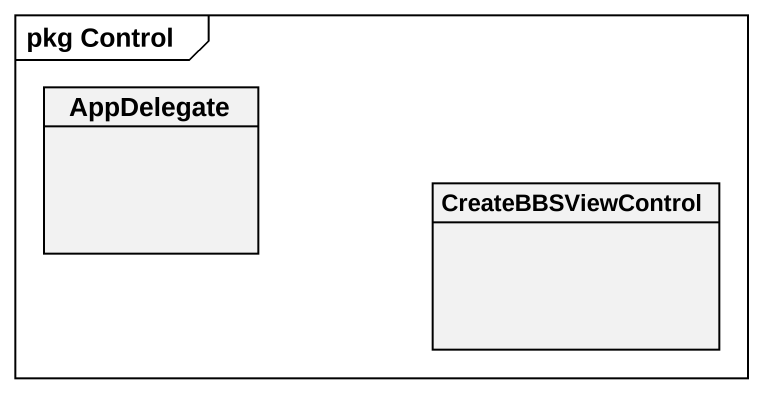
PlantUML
@startuml
mainframe pkg Control
hide circle
hide empty members
class AppDelegate
class CreateBBSViewControl
@enduml
